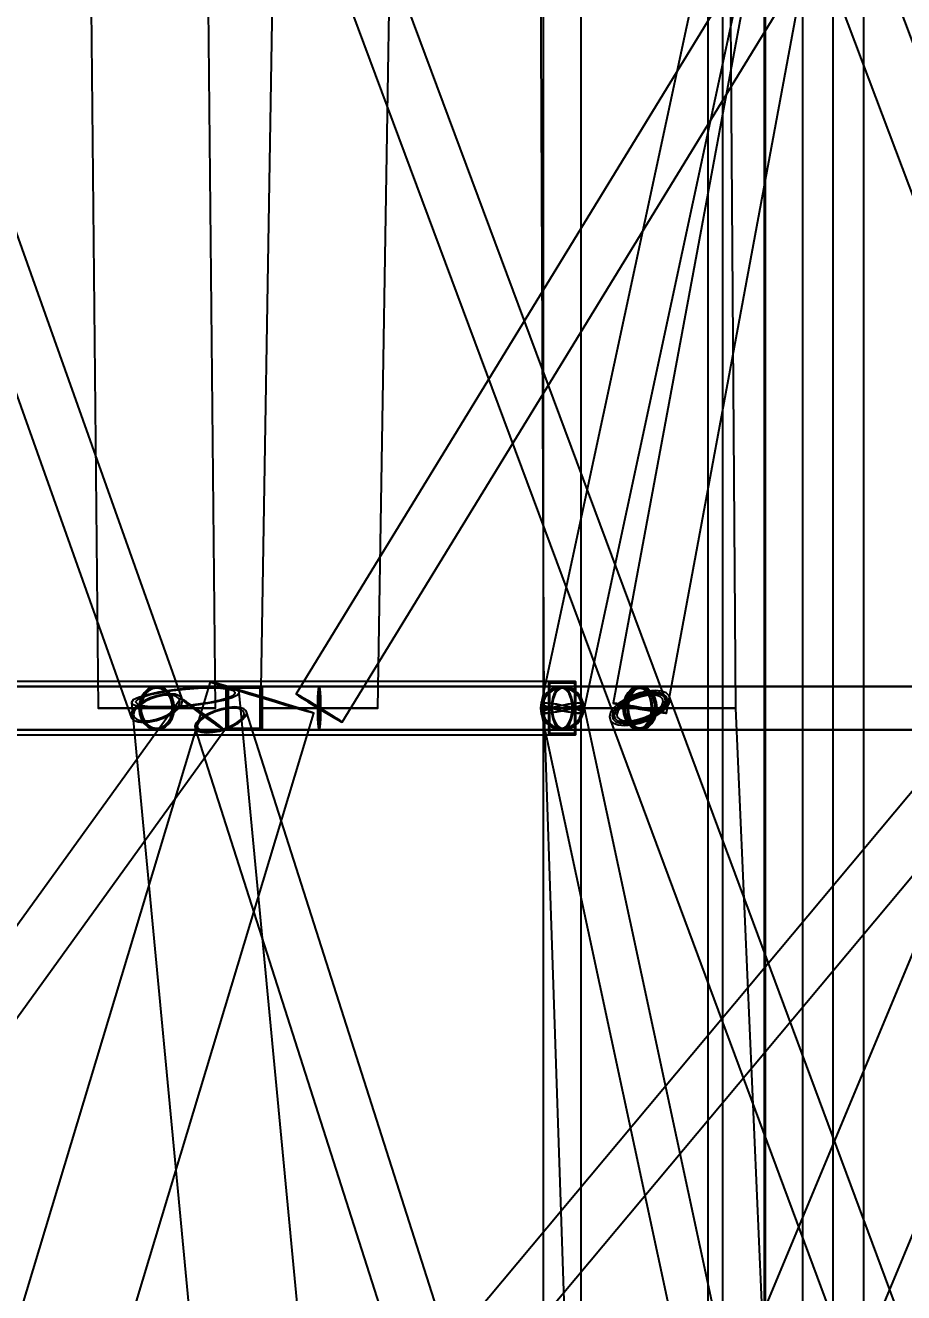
# Model space of a CAD drawing. Header units: millimetres. Extents: x -123812 to 252100, y -3000 to 639000.
# Drawn here: x -10403 to -2169, y 44520 to 56400 of the extents above; entities that cross this region are included whole.
import ezdxf

# ---------------------------------------------------------------- set-up
doc = ezdxf.new("R2010")
doc.units = ezdxf.units.MM
for name, color, linetype, lineweight in [('D-STR-CORE', 7, 'Continuous', 25), ('D-STR-DIM', 7, 'Continuous', 13), ('D-STR-STRC', 7, 'Continuous', 25)]:
    doc.layers.add(name, color=color, linetype=linetype, lineweight=lineweight)
doc.styles.add('OpenSansCondensed-Light', font='OpenSansCondensed-Light.ttf')
doc.styles.add('TOWER_UNICODE', font='Arial Unicode.ttf')
doc.dimstyles.new('EZDXF', dxfattribs={"dimtxt": 0.25, "dimasz": 0.175, "dimexe": 0.375, "dimexo": 0.125, "dimgap": 0.1, "dimtad": 1, "dimlfac": 100, "dimzin": 12, "dimdsep": 46, "dimtxsty": 'OpenSansCondensed-Light', "dimblk": 'ARCHTICK', "dimcen": 2.5, "dimazin": 3, "dimtfac": 0.5, "dimtmove": 2, "dimatfit": 3})

# ---------------------------------------------------------------- blocks, each defined once
blk = doc.blocks.new('_ARCHTICK')
at = {"color": 0, "linetype": 'BYBLOCK', "const_width": 0.15}
blk.add_lwpolyline([(-0.5, -0.5), (0.5, 0.5)], dxfattribs=at)

msp = doc.modelspace()

# ---------------------------------------------------------------- linework, layer by layer
at = {"layer": 'D-STR-CORE'}
for points in [[(-4000, 0), (-4000, 100000), (-3477.3, 100000), (-3477.3, 0)], [(-4000, 0), (-4000, 100000), (-3477.3, 100000), (-3477.3, 0)], [(-3863.7, 0), (-3863.7, 100000), (-3117.7, 100000), (-3117.7, 0)], [(-3863.7, 0), (-3863.7, 100000), (-3117.7, 100000), (-3117.7, 0)], [(-3464.1, 0), (-3464.1, 100000), (-2545.6, 100000), (-2545.6, 0)], [(-3464.1, 0), (-3464.1, 100000), (-2545.6, 100000), (-2545.6, 0)], [(-2828.4, 0), (-2828.4, 100000), (-1800, 100000), (-1800, 0)], [(-2828.4, 0), (-2828.4, 100000), (-1800, 100000), (-1800, 0)]]:
    msp.add_lwpolyline(points, close=True, dxfattribs=at)
at = {"layer": 'D-STR-STRC'}
for points in [[(-198.7, 75042), (-5568.1, 50042), (-5561.3, 50034.1), (-5541.5, 50023.9), (-5509.9, 50012), (-5468.7, 49999.4), (-5420.8, 49986.7), (-5369.4, 49975), (-5317.9, 49965), (-5270, 49957.3), (-5228.8, 49952.6), (-5197.2, 49951.1), (-5177.4, 49952.9), (-5170.6, 49958), (198.7, 74958)], [(-249.7, 75046.3), (-4891.3, 50046.3), (-4882.8, 50042.4), (-4857.9, 50035.5), (-4818.2, 50026.2), (-4766.5, 50015.2), (-4706.2, 50003.1), (-4641.6, 49990.8), (-4577, 49979.1), (-4516.7, 49968.9), (-4465, 49960.8), (-4425.3, 49955.3), (-4400.4, 49952.9), (-4391.9, 49953.7), (249.7, 74953.7)], [(-216.5, 62632.6), (-7864.8, 50132.6), (-7859.9, 50128.1), (-7840.6, 50114.9), (-7808.2, 50093.8), (-7764.9, 50066.3), (-7713.6, 50034.3), (-7657.9, 50000), (-7601.6, 49965.7), (-7548.4, 49933.7), (-7502.1, 49906.2), (-7465.7, 49885.1), (-7441.7, 49871.9), (-7431.8, 49867.4), (216.5, 62367.4)], [(-13848.6, 62405.2), (-9406.3, 49905.2), (-9382.8, 49883.9), (-9344.9, 49870.5), (-9295.1, 49865.9), (-9237, 49870.5), (-9174.4, 49883.9), (-9111.7, 49905.2), (-9053, 49933), (-9002.4, 49965.3), (-8963.4, 50000), (-8938.6, 50034.7), (-8929.6, 50067), (-8937.2, 50094.8), (-13379.4, 62594.8)], [(-9530.4, 62404.9), (-4876.6, 49904.9), (-4854.8, 49883.5), (-4818.5, 49870.1), (-4770.1, 49865.5), (-4712.9, 49870.1), (-4650.9, 49883.5), (-4588.3, 49904.9), (-4529.3, 49932.7), (-4477.9, 49965.2), (-4437.7, 50000), (-4411.4, 50034.8), (-4400.8, 50067.3), (-4406.6, 50095.1), (-9060.4, 62595.1)], [(-4950.6, 62405.1), (-235.3, 49905.1), (-214.2, 49883.7), (-178.5, 49870.3), (-130.6, 49865.7), (-73.8, 49870.3), (-12.1, 49883.7), (50.6, 49905.1), (109.7, 49932.9), (161.4, 49965.2), (202.1, 50000), (229, 50034.8), (240.3, 50067.1), (235.3, 50094.9), (-4480.1, 62594.9)], [(-5316.2, 37304.6), (-68.5, 49904.6), (-80.6, 49911.3), (-123.8, 49930.8), (-195.1, 49961.8), (-289.8, 50002.3), (-401.3, 50049.4), (-522.1, 50100), (-643.9, 50150.6), (-758.5, 50197.7), (-858, 50238.2), (-935.6, 50269.2), (-986.1, 50288.7), (-1006, 50295.4), (-6253.6, 37695.4)], [(-15185.2, 49796.8), (-7648.3, 49796.8), (-7643.9, 49803.7), (-7639.8, 49824), (-7636.3, 49856.3), (-7633.6, 49898.4), (-7631.9, 49947.4), (-7631.3, 50000), (-7631.9, 50052.6), (-7633.6, 50101.6), (-7636.3, 50143.7), (-7639.8, 50176), (-7643.9, 50196.3), (-7648.3, 50203.2), (-15185.2, 50203.2)], [(-13486.7, 49796.8), (-9171.8, 49796.8), (-9128.6, 49803.7), (-9088.3, 49824), (-9053.8, 49856.3), (-9027.2, 49898.4), (-9010.6, 49947.4), (-9004.9, 50000), (-9010.6, 50052.6), (-9027.2, 50101.6), (-9053.8, 50143.7), (-9088.3, 50176), (-9128.6, 50196.3), (-9171.8, 50203.2), (-13486.7, 50203.2)], [(-11501.8, 37353.2), (-7697.6, 49953.2), (-7714.2, 49959.4), (-7762.7, 49975.2), (-7840, 49999.5), (-7940.7, 50030.6), (-8058, 50066.5), (-8183.9, 50104.7), (-8309.8, 50142.5), (-8427.1, 50177.4), (-8527.8, 50207.1), (-8605.1, 50229.5), (-8653.7, 50243), (-8670.2, 50246.8), (-12474.4, 37646.8)], [(-11235.9, 37495.8), (-917.8, 49824.6), (-922.5, 49830.2), (-940.2, 49846.5), (-969.6, 49872.4), (-1008.8, 49906.2), (-1055, 49945.5), (-1105.1, 49987.7), (-1155.7, 50029.9), (-1203.4, 50069.2), (-1244.9, 50103), (-1277.4, 50128.9), (-1298.6, 50145.2), (-1307.1, 50150.7), (-11625.2, 37822)], [(-7202.2, 37546.7), (-8397.3, 50146.7), (-8414.5, 50166.3), (-8465, 50181.4), (-8545.4, 50191), (-8650.2, 50194.3), (-8772.1, 50191.3), (-8903.1, 50182), (-9034, 50167.1), (-9155.9, 50147.6), (-9260.7, 50124.9), (-9341.1, 50100.5), (-9391.6, 50076.1), (-9408.8, 50053.3), (-8213.8, 37453.3)], [(0, 50203.2), (-7648.3, 50203.2), (-7649.8, 50196.3), (-7651.2, 50176), (-7652.3, 50143.7), (-7653.2, 50101.6), (-7653.8, 50052.6), (-7654, 50000), (-7653.8, 49947.4), (-7653.2, 49898.4), (-7652.3, 49856.3), (-7651.2, 49824), (-7649.8, 49803.7), (-7648.3, 49796.8), (0, 49796.8)], [(0, 50203.2), (-5369.4, 50203.2), (-5395.7, 50196.3), (-5420.2, 50176), (-5441.2, 50143.7), (-5457.3, 50101.6), (-5467.5, 50052.6), (-5471, 50000), (-5467.5, 49947.4), (-5457.3, 49898.4), (-5441.2, 49856.3), (-5420.2, 49824), (-5395.7, 49803.7), (-5369.4, 49796.8), (0, 49796.8)], [(0, 50203.2), (-5369.4, 50203.2), (-5395.7, 50196.3), (-5420.2, 50176), (-5441.2, 50143.7), (-5457.3, 50101.6), (-5467.5, 50052.6), (-5471, 50000), (-5467.5, 49947.4), (-5457.3, 49898.4), (-5441.2, 49856.3), (-5420.2, 49824), (-5395.7, 49803.7), (-5369.4, 49796.8), (0, 49796.8)], [(275.7, 37615.6), (-4365.8, 50115.6), (-4394, 50141.5), (-4439, 50157.9), (-4497.8, 50163.4), (-4566.4, 50157.9), (-4640.1, 50141.5), (-4714, 50115.6), (-4782.9, 50081.7), (-4842.1, 50042.3), (-4887.7, 50000), (-4916.6, 49957.7), (-4926.7, 49918.3), (-4917.3, 49884.4), (-275.7, 37384.4)], [(0, 50203.2), (-4641.6, 50203.2), (-4681.5, 50196.3), (-4718.8, 50176), (-4750.8, 50143.7), (-4775.3, 50101.6), (-4790.7, 50052.6), (-4796, 50000), (-4790.7, 49947.4), (-4775.3, 49898.4), (-4750.8, 49856.3), (-4718.8, 49824), (-4681.5, 49803.7), (-4641.6, 49796.8), (0, 49796.8)], [(0, 50203.2), (-4641.6, 50203.2), (-4681.5, 50196.3), (-4718.8, 50176), (-4750.8, 50143.7), (-4775.3, 50101.6), (-4790.7, 50052.6), (-4796, 50000), (-4790.7, 49947.4), (-4775.3, 49898.4), (-4750.8, 49856.3), (-4718.8, 49824), (-4681.5, 49803.7), (-4641.6, 49796.8), (0, 49796.8)], [(0, 50203.2), (-4641.6, 50203.2), (-4671.6, 50196.3), (-4699.5, 50176), (-4723.5, 50143.7), (-4742, 50101.6), (-4753.5, 50052.6), (-4757.5, 50000), (-4753.5, 49947.4), (-4742, 49898.4), (-4723.5, 49856.3), (-4699.5, 49824), (-4671.6, 49803.7), (-4641.6, 49796.8), (0, 49796.8)], [(-17360.8, 37560.8), (-8534.5, 49792.1), (-8537.5, 49797.2), (-8554.3, 49812), (-8583.7, 49835.7), (-8623.8, 49866.5), (-8671.8, 49902.4), (-8724.5, 49940.9), (-8778.2, 49979.4), (-8829.3, 50015.3), (-8874.3, 50046.1), (-8910.1, 50069.8), (-8934.4, 50084.6), (-8945.4, 50089.7), (-17771.7, 37858.5)], [(198.7, 25042), (-5170.6, 50042), (-5177.4, 50047.1), (-5197.2, 50048.9), (-5228.8, 50047.4), (-5270, 50042.7), (-5317.9, 50035), (-5369.4, 50025), (-5420.8, 50013.3), (-5468.7, 50000.6), (-5509.9, 49988), (-5541.5, 49976.1), (-5561.3, 49965.9), (-5568.1, 49958), (-198.7, 24958)], [(-4473.3, 37885.4), (-8333.1, 49975), (-8354.6, 49994.2), (-8390.8, 50006.2), (-8439.4, 50010.3), (-8496.9, 50006.2), (-8559.5, 49994.2), (-8623, 49975), (-8682.9, 49949.9), (-8735.2, 49920.8), (-8776.3, 49889.5), (-8803.5, 49858.3), (-8814.8, 49829.1), (-8809.6, 49804.1), (-4949.8, 37714.6)]]:
    msp.add_lwpolyline(points, dxfattribs=at)
for points in [[(-5547.2, 50000), (-5191.6, 50000), (-5191.6, 75000), (-5547.2, 75000)], [(-5547.2, 50000), (-5191.6, 50000), (-5191.6, 75000), (-5547.2, 75000)], [(-9844.2, 62500), (-9721.8, 50000), (-8621.8, 50000), (-8746.6, 62500)], [(-8198.3, 50000), (-7098.3, 50000), (-6896, 62500), (-7993.7, 62500)], [(-5598.9, 62500), (-5541.6, 50000), (-3741.6, 50000), (-3831.9, 62500)], [(-27743.8, 49750), (-5244.4, 49750), (-5244.4, 50250), (-27743.8, 50250)], [(-15762.4, 49800), (-8181.2, 49800), (-8181.2, 50200), (-15762.4, 50200)], [(-15717, 49750), (-5244.4, 49750), (-5244.4, 50250), (-15717, 50250)], [(-13832.8, 49800), (5.5, 49800), (5.5, 50200), (-13832.8, 50200)], [(-9380.1, 50000), (-9405, 49965.3), (-9413.9, 49933), (-9406.3, 49905.2), (-9382.8, 49883.9), (-9344.9, 49870.5), (-9295.1, 49865.9), (-9237, 49870.5), (-9174.4, 49883.9), (-9111.7, 49905.2), (-9053, 49933), (-9002.4, 49965.3), (-8963.4, 50000), (-8938.6, 50034.7), (-8929.6, 50067), (-8937.2, 50094.8), (-8960.7, 50116.1), (-8998.7, 50129.5), (-9048.4, 50134.1), (-9106.5, 50129.5), (-9169.1, 50116.1), (-9231.9, 50094.8), (-9290.5, 50067), (-9341.1, 50034.7)], [(-8903.1, 50182), (-9034, 50167.1), (-9155.9, 50147.6), (-9260.7, 50124.9), (-9341.1, 50100.5), (-9391.6, 50076.1), (-9408.8, 50053.3), (-9391.6, 50033.7), (-9341.1, 50018.6), (-9260.7, 50009), (-9155.9, 50005.7), (-9034, 50008.7), (-8903.1, 50018), (-8772.1, 50032.9), (-8650.2, 50052.4), (-8545.4, 50075.1), (-8465, 50099.5), (-8414.5, 50123.9), (-8397.3, 50146.7), (-8414.5, 50166.3), (-8465, 50181.4), (-8545.4, 50191), (-8650.2, 50194.3), (-8772.1, 50191.3)], [(-8903.1, 50175.5), (-9023.7, 50161.8), (-9136, 50143.9), (-9232.5, 50123), (-9306.6, 50100.5), (-9353.1, 50078), (-9369, 50057), (-9353.1, 50038.9), (-9306.6, 50025), (-9232.5, 50016.2), (-9136, 50013.1), (-9023.7, 50015.9), (-8903.1, 50024.5), (-8782.5, 50038.2), (-8670.1, 50056.1), (-8573.6, 50077), (-8499.5, 50099.5), (-8453, 50122), (-8437.1, 50143), (-8453, 50161.1), (-8499.5, 50175), (-8573.6, 50183.8), (-8670.1, 50186.9), (-8782.5, 50184.1)], [(-9338.7, 50000), (-9333, 49947.4), (-9316.3, 49898.4), (-9289.8, 49856.3), (-9255.2, 49824), (-9215, 49803.7), (-9171.8, 49796.8), (-9128.6, 49803.7), (-9088.3, 49824), (-9053.8, 49856.3), (-9027.2, 49898.4), (-9010.6, 49947.4), (-9004.9, 50000), (-9010.6, 50052.6), (-9027.2, 50101.6), (-9053.8, 50143.7), (-9088.3, 50176), (-9128.6, 50196.3), (-9171.8, 50203.2), (-9215, 50196.3), (-9255.2, 50176), (-9289.8, 50143.7), (-9316.3, 50101.6), (-9333, 50052.6)], [(-9332.3, 50000), (-9326.8, 49947.4), (-9310.8, 49898.4), (-9285.3, 49856.3), (-9252, 49824), (-9213.3, 49803.7), (-9171.8, 49796.8), (-4641.6, 49796.8), (-4600, 49803.7), (-4561.3, 49824), (-4528.1, 49856.3), (-4502.6, 49898.4), (-4486.5, 49947.4), (-4481, 50000), (-4486.5, 50052.6), (-4502.6, 50101.6), (-4528.1, 50143.7), (-4561.3, 50176), (-4600, 50196.3), (-4641.6, 50203.2), (-9171.8, 50203.2), (-9213.3, 50196.3), (-9252, 50176), (-9285.3, 50143.7), (-9310.8, 50101.6), (-9326.8, 50052.6)], [(-9332.3, 50000), (-9326.8, 49947.4), (-9310.8, 49898.4), (-9285.3, 49856.3), (-9252, 49824), (-9213.3, 49803.7), (-9171.8, 49796.8), (-9130.2, 49803.7), (-9091.5, 49824), (-9058.2, 49856.3), (-9032.7, 49898.4), (-9016.7, 49947.4), (-9011.2, 50000), (-9016.7, 50052.6), (-9032.7, 50101.6), (-9058.2, 50143.7), (-9091.5, 50176), (-9130.2, 50196.3), (-9171.8, 50203.2), (-9213.3, 50196.3), (-9252, 50176), (-9285.3, 50143.7), (-9310.8, 50101.6), (-9326.8, 50052.6)], [(-9325.5, 50000), (-9320.3, 49951.5), (-9304.9, 49906.4), (-9280.5, 49867.6), (-9248.6, 49837.9), (-9211.6, 49819.2), (-9171.8, 49812.8), (-9132, 49819.2), (-9094.9, 49837.9), (-9063.1, 49867.6), (-9038.6, 49906.4), (-9023.3, 49951.5), (-9018, 50000), (-9023.3, 50048.5), (-9038.6, 50093.6), (-9063.1, 50132.4), (-9094.9, 50162.1), (-9132, 50180.8), (-9171.8, 50187.2), (-9211.6, 50180.8), (-9248.6, 50162.1), (-9280.5, 50132.4), (-9304.9, 50093.6), (-9320.3, 50048.5)], [(-9319.7, 50000), (-9314.6, 49951.5), (-9299.9, 49906.4), (-9276.4, 49867.6), (-9245.7, 49837.9), (-9210, 49819.2), (-9171.8, 49812.8), (-9133.5, 49819.2), (-9097.8, 49837.9), (-9067.2, 49867.6), (-9043.7, 49906.4), (-9028.9, 49951.5), (-9023.9, 50000), (-9028.9, 50048.5), (-9043.7, 50093.6), (-9067.2, 50132.4), (-9097.8, 50162.1), (-9133.5, 50180.8), (-9171.8, 50187.2), (-9210, 50180.8), (-9245.7, 50162.1), (-9276.4, 50132.4), (-9299.9, 50093.6), (-9314.6, 50048.5)], [(-8183.9, 50104.7), (-8309.8, 50142.5), (-8427.1, 50177.4), (-8527.8, 50207.1), (-8605.1, 50229.5), (-8653.7, 50243), (-8670.2, 50246.8), (-8653.7, 50240.6), (-8605.1, 50224.8), (-8527.8, 50200.5), (-8427.1, 50169.4), (-8309.8, 50133.5), (-8183.9, 50095.3), (-8058, 50057.5), (-7940.7, 50022.6), (-7840, 49992.9), (-7762.7, 49970.5), (-7714.2, 49957), (-7697.6, 49953.2), (-7714.2, 49959.4), (-7762.7, 49975.2), (-7840, 49999.5), (-7940.7, 50030.6), (-8058, 50066.5)], [(-8183.9, 50104.3), (-8299.9, 50139.2), (-8407.9, 50171.3), (-8500.7, 50198.7), (-8571.9, 50219.3), (-8616.7, 50231.8), (-8631.9, 50235.3), (-8616.7, 50229.5), (-8571.9, 50215), (-8500.7, 50192.6), (-8407.9, 50163.9), (-8299.9, 50130.9), (-8183.9, 50095.7), (-8067.9, 50060.8), (-7959.9, 50028.7), (-7867.1, 50001.3), (-7795.9, 49980.7), (-7751.1, 49968.2), (-7735.9, 49964.7), (-7751.1, 49970.5), (-7795.9, 49985), (-7867.1, 50007.4), (-7959.9, 50036.1), (-8067.9, 50069.1)], [(-8181.2, 50200), (-8522, 50200), (-8522, 49800), (-8181.2, 49800)], [(-8521, 49800), (169.4, 49800), (169.4, 50200), (-8521, 50200)], [(-8182.2, 50200), (-8521, 50200), (-8521, 49800), (-8182.2, 49800)], [(-8191.4, 50188), (-8511.8, 50188), (-8511.8, 49812), (-8191.4, 49812)], [(-8511.5, 49800), (159.8, 49800), (159.8, 50200), (-8511.5, 50200)], [(-8191.8, 50200), (-8511.5, 50200), (-8511.5, 49800), (-8191.8, 49800)], [(-8192.4, 50188), (-8510.9, 50188), (-8510.9, 49812), (-8192.4, 49812)], [(-8201.4, 50188), (-8501.9, 50188), (-8501.9, 49812), (-8201.4, 49812)], [(-7665.2, 50000), (-7664.7, 49947.4), (-7663, 49898.4), (-7660.3, 49856.3), (-7656.8, 49824), (-7652.7, 49803.7), (-7648.3, 49796.8), (-7643.9, 49803.7), (-7639.8, 49824), (-7636.3, 49856.3), (-7633.6, 49898.4), (-7631.9, 49947.4), (-7631.3, 50000), (-7631.9, 50052.6), (-7633.6, 50101.6), (-7636.3, 50143.7), (-7639.8, 50176), (-7643.9, 50196.3), (-7648.3, 50203.2), (-7652.7, 50196.3), (-7656.8, 50176), (-7660.3, 50143.7), (-7663, 50101.6), (-7664.7, 50052.6)], [(-7663.9, 50000), (-7663.4, 49951.5), (-7661.8, 49906.4), (-7659.3, 49867.6), (-7656.1, 49837.9), (-7652.3, 49819.2), (-7648.3, 49812.8), (-7644.3, 49819.2), (-7640.5, 49837.9), (-7637.2, 49867.6), (-7634.8, 49906.4), (-7633.2, 49951.5), (-7632.7, 50000), (-7633.2, 50048.5), (-7634.8, 50093.6), (-7637.2, 50132.4), (-7640.5, 50162.1), (-7644.3, 50180.8), (-7648.3, 50187.2), (-7652.3, 50180.8), (-7656.1, 50162.1), (-7659.3, 50132.4), (-7661.8, 50093.6), (-7663.4, 50048.5)], [(-7654, 50000), (-7653.8, 49947.4), (-7653.2, 49898.4), (-7652.3, 49856.3), (-7651.2, 49824), (-7649.8, 49803.7), (-7648.3, 49796.8), (-7646.8, 49803.7), (-7645.4, 49824), (-7644.3, 49856.3), (-7643.3, 49898.4), (-7642.8, 49947.4), (-7642.6, 50000), (-7642.8, 50052.6), (-7643.3, 50101.6), (-7644.3, 50143.7), (-7645.4, 50176), (-7646.8, 50196.3), (-7648.3, 50203.2), (-7649.8, 50196.3), (-7651.2, 50176), (-7652.3, 50143.7), (-7653.2, 50101.6), (-7653.8, 50052.6)], [(-7653.6, 50000), (-7653.4, 49951.5), (-7652.9, 49906.4), (-7652, 49867.6), (-7650.9, 49837.9), (-7649.7, 49819.2), (-7648.3, 49812.8), (-7646.9, 49819.2), (-7645.7, 49837.9), (-7644.6, 49867.6), (-7643.7, 49906.4), (-7643.2, 49951.5), (-7643, 50000), (-7643.2, 50048.5), (-7643.7, 50093.6), (-7644.6, 50132.4), (-7645.7, 50162.1), (-7646.9, 50180.8), (-7648.3, 50187.2), (-7649.7, 50180.8), (-7650.9, 50162.1), (-7652, 50132.4), (-7652.9, 50093.6), (-7653.4, 50048.5)], [(-5572.6, 50000), (-5565.6, 49947.4), (-5545.3, 49898.4), (-5513, 49856.3), (-5471, 49824), (-5421.9, 49803.7), (-5369.4, 49796.8), (-5316.8, 49803.7), (-5267.8, 49824), (-5225.7, 49856.3), (-5193.4, 49898.4), (-5173.1, 49947.4), (-5166.2, 50000), (-5173.1, 50052.6), (-5193.4, 50101.6), (-5225.7, 50143.7), (-5267.8, 50176), (-5316.8, 50196.3), (-5369.4, 50203.2), (-5421.9, 50196.3), (-5471, 50176), (-5513, 50143.7), (-5545.3, 50101.6), (-5565.6, 50052.6)], [(-5556.6, 50000), (-5550.2, 49951.5), (-5531.5, 49906.4), (-5501.7, 49867.6), (-5463, 49837.9), (-5417.8, 49819.2), (-5369.4, 49812.8), (-5320.9, 49819.2), (-5275.8, 49837.9), (-5237, 49867.6), (-5207.2, 49906.4), (-5188.5, 49951.5), (-5182.2, 50000), (-5188.5, 50048.5), (-5207.2, 50093.6), (-5237, 50132.4), (-5275.8, 50162.1), (-5320.9, 50180.8), (-5369.4, 50187.2), (-5417.8, 50180.8), (-5463, 50162.1), (-5501.7, 50132.4), (-5531.5, 50093.6), (-5550.2, 50048.5)], [(-5494.4, 50250), (-5244.4, 50250), (-5244.4, 49750), (-5494.4, 49750)], [(-5244.4, 50250), (-5494.4, 50250), (-5494.4, 49750), (-5244.4, 49750)], [(-5488.4, 50238), (-5250.4, 50238), (-5250.4, 49762), (-5488.4, 49762)], [(-5250.4, 50238), (-5488.4, 50238), (-5488.4, 49762), (-5250.4, 49762)], [(-5471, 50000), (-5467.5, 49947.4), (-5457.3, 49898.4), (-5441.2, 49856.3), (-5420.2, 49824), (-5395.7, 49803.7), (-5369.4, 49796.8), (-5343.1, 49803.7), (-5318.6, 49824), (-5297.5, 49856.3), (-5281.4, 49898.4), (-5271.2, 49947.4), (-5267.8, 50000), (-5271.2, 50052.6), (-5281.4, 50101.6), (-5297.5, 50143.7), (-5318.6, 50176), (-5343.1, 50196.3), (-5369.4, 50203.2), (-5395.7, 50196.3), (-5420.2, 50176), (-5441.2, 50143.7), (-5457.3, 50101.6), (-5467.5, 50052.6)], [(-5471, 50000), (-5467.5, 49947.4), (-5457.3, 49898.4), (-5441.2, 49856.3), (-5420.2, 49824), (-5395.7, 49803.7), (-5369.4, 49796.8), (-5343.1, 49803.7), (-5318.6, 49824), (-5297.5, 49856.3), (-5281.4, 49898.4), (-5271.2, 49947.4), (-5267.8, 50000), (-5271.2, 50052.6), (-5281.4, 50101.6), (-5297.5, 50143.7), (-5318.6, 50176), (-5343.1, 50196.3), (-5369.4, 50203.2), (-5395.7, 50196.3), (-5420.2, 50176), (-5441.2, 50143.7), (-5457.3, 50101.6), (-5467.5, 50052.6)], [(-5463, 50000), (-5459.8, 49951.5), (-5450.4, 49906.4), (-5435.5, 49867.6), (-5416.2, 49837.9), (-5393.6, 49819.2), (-5369.4, 49812.8), (-5345.1, 49819.2), (-5322.6, 49837.9), (-5303.2, 49867.6), (-5288.3, 49906.4), (-5278.9, 49951.5), (-5275.8, 50000), (-5278.9, 50048.5), (-5288.3, 50093.6), (-5303.2, 50132.4), (-5322.6, 50162.1), (-5345.1, 50180.8), (-5369.4, 50187.2), (-5393.6, 50180.8), (-5416.2, 50162.1), (-5435.5, 50132.4), (-5450.4, 50093.6), (-5459.8, 50048.5)], [(-5463, 50000), (-5459.8, 49951.5), (-5450.4, 49906.4), (-5435.5, 49867.6), (-5416.2, 49837.9), (-5393.6, 49819.2), (-5369.4, 49812.8), (-5345.1, 49819.2), (-5322.6, 49837.9), (-5303.2, 49867.6), (-5288.3, 49906.4), (-5278.9, 49951.5), (-5275.8, 50000), (-5278.9, 50048.5), (-5288.3, 50093.6), (-5303.2, 50132.4), (-5322.6, 50162.1), (-5345.1, 50180.8), (-5369.4, 50187.2), (-5393.6, 50180.8), (-5416.2, 50162.1), (-5435.5, 50132.4), (-5450.4, 50093.6), (-5459.8, 50048.5)], [(-4887.7, 50000), (-4916.6, 49957.7), (-4926.7, 49918.3), (-4917.3, 49884.4), (-4889.2, 49858.5), (-4844.2, 49842.1), (-4785.4, 49836.6), (-4716.8, 49842.1), (-4643.1, 49858.5), (-4569.2, 49884.4), (-4500.3, 49918.3), (-4441, 49957.7), (-4395.4, 50000), (-4366.6, 50042.3), (-4356.5, 50081.7), (-4365.8, 50115.6), (-4394, 50141.5), (-4439, 50157.9), (-4497.8, 50163.4), (-4566.4, 50157.9), (-4640.1, 50141.5), (-4714, 50115.6), (-4782.9, 50081.7), (-4842.1, 50042.3)], [(-4864.8, 50000), (-4890.9, 49961.7), (-4900.1, 49925.9), (-4891.6, 49895.2), (-4866.1, 49871.7), (-4825.3, 49856.9), (-4772, 49851.8), (-4709.8, 49856.9), (-4642.9, 49871.7), (-4576, 49895.2), (-4513.5, 49925.9), (-4459.8, 49961.7), (-4418.4, 50000), (-4392.3, 50038.3), (-4383.1, 50074.1), (-4391.6, 50104.8), (-4417.1, 50128.3), (-4457.9, 50143.1), (-4511.2, 50148.2), (-4573.4, 50143.1), (-4640.3, 50128.3), (-4707.2, 50104.8), (-4769.7, 50074.1), (-4823.4, 50038.3)], [(-4845.5, 50000), (-4871.8, 49965.2), (-4882.4, 49932.7), (-4876.6, 49904.9), (-4854.8, 49883.5), (-4818.5, 49870.1), (-4770.1, 49865.5), (-4712.9, 49870.1), (-4650.9, 49883.5), (-4588.3, 49904.9), (-4529.3, 49932.7), (-4477.9, 49965.2), (-4437.7, 50000), (-4411.4, 50034.8), (-4400.8, 50067.3), (-4406.6, 50095.1), (-4428.4, 50116.5), (-4464.7, 50129.9), (-4513.1, 50134.5), (-4570.3, 50129.9), (-4632.3, 50116.5), (-4694.9, 50095.1), (-4753.9, 50067.3), (-4805.3, 50034.8)], [(-4802.1, 50000), (-4796.7, 49947.4), (-4780.6, 49898.4), (-4755.1, 49856.3), (-4721.9, 49824), (-4683.1, 49803.7), (-4641.6, 49796.8), (-4600, 49803.7), (-4561.3, 49824), (-4528.1, 49856.3), (-4502.6, 49898.4), (-4486.5, 49947.4), (-4481, 50000), (-4486.5, 50052.6), (-4502.6, 50101.6), (-4528.1, 50143.7), (-4561.3, 50176), (-4600, 50196.3), (-4641.6, 50203.2), (-4683.1, 50196.3), (-4721.9, 50176), (-4755.1, 50143.7), (-4780.6, 50101.6), (-4796.7, 50052.6)], [(-4796, 50000), (-4790.7, 49947.4), (-4775.3, 49898.4), (-4750.8, 49856.3), (-4718.8, 49824), (-4681.5, 49803.7), (-4641.6, 49796.8), (-4601.6, 49803.7), (-4564.4, 49824), (-4532.4, 49856.3), (-4507.9, 49898.4), (-4492.5, 49947.4), (-4487.2, 50000), (-4492.5, 50052.6), (-4507.9, 50101.6), (-4532.4, 50143.7), (-4564.4, 50176), (-4601.6, 50196.3), (-4641.6, 50203.2), (-4681.5, 50196.3), (-4718.8, 50176), (-4750.8, 50143.7), (-4775.3, 50101.6), (-4790.7, 50052.6)], [(-4796, 50000), (-4790.7, 49947.4), (-4775.3, 49898.4), (-4750.8, 49856.3), (-4718.8, 49824), (-4681.5, 49803.7), (-4641.6, 49796.8), (-4601.6, 49803.7), (-4564.4, 49824), (-4532.4, 49856.3), (-4507.9, 49898.4), (-4492.5, 49947.4), (-4487.2, 50000), (-4492.5, 50052.6), (-4507.9, 50101.6), (-4532.4, 50143.7), (-4564.4, 50176), (-4601.6, 50196.3), (-4641.6, 50203.2), (-4681.5, 50196.3), (-4718.8, 50176), (-4750.8, 50143.7), (-4775.3, 50101.6), (-4790.7, 50052.6)], [(-4789.5, 50000), (-4784.5, 49951.5), (-4769.7, 49906.4), (-4746.2, 49867.6), (-4715.5, 49837.9), (-4679.9, 49819.2), (-4641.6, 49812.8), (-4603.3, 49819.2), (-4567.6, 49837.9), (-4537, 49867.6), (-4513.5, 49906.4), (-4498.7, 49951.5), (-4493.7, 50000), (-4498.7, 50048.5), (-4513.5, 50093.6), (-4537, 50132.4), (-4567.6, 50162.1), (-4603.3, 50180.8), (-4641.6, 50187.2), (-4679.9, 50180.8), (-4715.5, 50162.1), (-4746.2, 50132.4), (-4769.7, 50093.6), (-4784.5, 50048.5)], [(-4783.8, 50000), (-4779, 49951.5), (-4764.8, 49906.4), (-4742.2, 49867.6), (-4712.7, 49837.9), (-4678.4, 49819.2), (-4641.6, 49812.8), (-4604.8, 49819.2), (-4570.5, 49837.9), (-4541, 49867.6), (-4518.4, 49906.4), (-4504.2, 49951.5), (-4499.4, 50000), (-4504.2, 50048.5), (-4518.4, 50093.6), (-4541, 50132.4), (-4570.5, 50162.1), (-4604.8, 50180.8), (-4641.6, 50187.2), (-4678.4, 50180.8), (-4712.7, 50162.1), (-4742.2, 50132.4), (-4764.8, 50093.6), (-4779, 50048.5)], [(-4783.8, 50000), (-4779, 49951.5), (-4764.8, 49906.4), (-4742.2, 49867.6), (-4712.7, 49837.9), (-4678.4, 49819.2), (-4641.6, 49812.8), (-4604.8, 49819.2), (-4570.5, 49837.9), (-4541, 49867.6), (-4518.4, 49906.4), (-4504.2, 49951.5), (-4499.4, 50000), (-4504.2, 50048.5), (-4518.4, 50093.6), (-4541, 50132.4), (-4570.5, 50162.1), (-4604.8, 50180.8), (-4641.6, 50187.2), (-4678.4, 50180.8), (-4712.7, 50162.1), (-4742.2, 50132.4), (-4764.8, 50093.6), (-4779, 50048.5)], [(-4525.7, 50000), (-4529.6, 49947.4), (-4541.2, 49898.4), (-4559.6, 49856.3), (-4583.6, 49824), (-4611.6, 49803.7), (-4641.6, 49796.8), (-4671.6, 49803.7), (-4699.5, 49824), (-4723.5, 49856.3), (-4742, 49898.4), (-4753.5, 49947.4), (-4757.5, 50000), (-4753.5, 50052.6), (-4742, 50101.6), (-4723.5, 50143.7), (-4699.5, 50176), (-4671.6, 50196.3), (-4641.6, 50203.2), (-4611.6, 50196.3), (-4583.6, 50176), (-4559.6, 50143.7), (-4541.2, 50101.6), (-4529.6, 50052.6)], [(-4534.8, 50000), (-4538.5, 49951.5), (-4549.1, 49906.4), (-4566.1, 49867.6), (-4588.2, 49837.9), (-4614, 49819.2), (-4641.6, 49812.8), (-4669.2, 49819.2), (-4695, 49837.9), (-4717.1, 49867.6), (-4734.1, 49906.4), (-4744.7, 49951.5), (-4748.4, 50000), (-4744.7, 50048.5), (-4734.1, 50093.6), (-4717.1, 50132.4), (-4695, 50162.1), (-4669.2, 50180.8), (-4641.6, 50187.2), (-4614, 50180.8), (-4588.2, 50162.1), (-4566.1, 50132.4), (-4549.1, 50093.6), (-4538.5, 50048.5)], [(-9359.6, 50000), (-9382, 49968.7), (-9390.1, 49939.6), (-9383.3, 49914.5), (-9362, 49895.3), (-9327.8, 49883.2), (-9283, 49879.1), (-9230.6, 49883.2), (-9174.2, 49895.3), (-9117.6, 49914.5), (-9064.7, 49939.6), (-9019.1, 49968.7), (-8983.9, 50000), (-8961.5, 50031.3), (-8953.5, 50060.4), (-8960.3, 50085.5), (-8981.5, 50104.7), (-9015.7, 50116.8), (-9060.5, 50120.9), (-9113, 50116.8), (-9169.4, 50104.7), (-9226, 50085.5), (-9278.9, 50060.4), (-9324.4, 50031.3)], [(-8755.4, 49940.9), (-8701.7, 49902.4), (-8650.6, 49866.5), (-8605.6, 49835.7), (-8569.7, 49812), (-8545.5, 49797.2), (-8534.5, 49792.1), (-8537.5, 49797.2), (-8554.3, 49812), (-8583.7, 49835.7), (-8623.8, 49866.5), (-8671.8, 49902.4), (-8724.5, 49940.9), (-8778.2, 49979.4), (-8829.3, 50015.3), (-8874.3, 50046.1), (-8910.1, 50069.8), (-8934.4, 50084.6), (-8945.4, 50089.7), (-8942.4, 50084.6), (-8925.6, 50069.8), (-8896.1, 50046.1), (-8856, 50015.3), (-8808, 49979.4)], [(-8753.8, 49940.9), (-8705.4, 49906.2), (-8659.4, 49873.8), (-8618.8, 49846), (-8586.5, 49824.7), (-8564.6, 49811.3), (-8554.7, 49806.7), (-8557.4, 49811.3), (-8572.5, 49824.7), (-8599.1, 49846), (-8635.2, 49873.8), (-8678.5, 49906.2), (-8726, 49940.9), (-8774.4, 49975.6), (-8820.5, 50008), (-8861.1, 50035.8), (-8893.4, 50057.1), (-8915.2, 50070.5), (-8925.2, 50075.1), (-8922.4, 50070.5), (-8907.3, 50057.1), (-8880.7, 50035.8), (-8844.6, 50008), (-8801.3, 49975.6)], [(-7657.9, 50000), (-7601.6, 49965.7), (-7548.4, 49933.7), (-7502.1, 49906.2), (-7465.7, 49885.1), (-7441.7, 49871.9), (-7431.8, 49867.4), (-7436.7, 49871.9), (-7456, 49885.1), (-7488.4, 49906.2), (-7531.7, 49933.7), (-7582.9, 49965.7), (-7638.6, 50000), (-7695, 50034.3), (-7748.2, 50066.3), (-7794.5, 50093.8), (-7830.9, 50114.9), (-7854.9, 50128.1), (-7864.8, 50132.6), (-7859.9, 50128.1), (-7840.6, 50114.9), (-7808.2, 50093.8), (-7764.9, 50066.3), (-7713.6, 50034.3)], [(-7657, 50000), (-7606.2, 49969), (-7558.3, 49940.2), (-7516.5, 49915.4), (-7483.6, 49896.4), (-7462, 49884.5), (-7453.1, 49880.4), (-7457.5, 49884.5), (-7474.9, 49896.4), (-7504.1, 49915.4), (-7543.2, 49940.2), (-7589.4, 49969), (-7639.6, 50000), (-7690.4, 50031), (-7738.3, 50059.8), (-7780.1, 50084.6), (-7813, 50103.6), (-7834.5, 50115.5), (-7843.5, 50119.6), (-7839.1, 50115.5), (-7821.7, 50103.6), (-7792.4, 50084.6), (-7753.4, 50059.8), (-7707.2, 50031)], [(-5369.4, 50025), (-5420.8, 50013.3), (-5468.7, 50000.6), (-5509.9, 49988), (-5541.5, 49976.1), (-5561.3, 49965.9), (-5568.1, 49958), (-5561.3, 49952.9), (-5541.5, 49951.1), (-5509.9, 49952.6), (-5468.7, 49957.3), (-5420.8, 49965), (-5369.4, 49975), (-5317.9, 49986.7), (-5270, 49999.4), (-5228.8, 50012), (-5197.2, 50023.9), (-5177.4, 50034.1), (-5170.6, 50042), (-5177.4, 50047.1), (-5197.2, 50048.9), (-5228.8, 50047.4), (-5270, 50042.7), (-5317.9, 50035)], [(-5369.4, 50025), (-5420.8, 50035), (-5468.7, 50042.7), (-5509.9, 50047.4), (-5541.5, 50048.9), (-5561.3, 50047.1), (-5568.1, 50042), (-5561.3, 50034.1), (-5541.5, 50023.9), (-5509.9, 50012), (-5468.7, 49999.4), (-5420.8, 49986.7), (-5369.4, 49975), (-5317.9, 49965), (-5270, 49957.3), (-5228.8, 49952.6), (-5197.2, 49951.1), (-5177.4, 49952.9), (-5170.6, 49958), (-5177.4, 49965.9), (-5197.2, 49976.1), (-5228.8, 49988), (-5270, 50000.6), (-5317.9, 50013.3)], [(-5369.4, 50023), (-5416.7, 50012.2), (-5460.9, 50000.6), (-5498.8, 49988.9), (-5527.9, 49978), (-5546.2, 49968.6), (-5552.4, 49961.3), (-5546.2, 49956.6), (-5527.9, 49954.9), (-5498.8, 49956.3), (-5460.9, 49960.7), (-5416.7, 49967.7), (-5369.4, 49977), (-5322, 49987.8), (-5277.8, 49999.4), (-5239.9, 50011.1), (-5210.8, 50022), (-5192.5, 50031.4), (-5186.3, 50038.7), (-5192.5, 50043.4), (-5210.8, 50045.1), (-5239.9, 50043.7), (-5277.8, 50039.3), (-5322, 50032.3)], [(-5369.4, 50023), (-5416.7, 50032.3), (-5460.9, 50039.3), (-5498.8, 50043.7), (-5527.9, 50045.1), (-5546.2, 50043.4), (-5552.4, 50038.7), (-5546.2, 50031.4), (-5527.9, 50022), (-5498.8, 50011.1), (-5460.9, 49999.4), (-5416.7, 49987.8), (-5369.4, 49977), (-5322, 49967.7), (-5277.8, 49960.7), (-5239.9, 49956.3), (-5210.8, 49954.9), (-5192.5, 49956.6), (-5186.3, 49961.3), (-5192.5, 49968.6), (-5210.8, 49978), (-5239.9, 49988.9), (-5277.8, 50000.6), (-5322, 50012.2)], [(-4641.6, 49990.8), (-4706.2, 50003.1), (-4766.5, 50015.2), (-4818.2, 50026.2), (-4857.9, 50035.5), (-4882.8, 50042.4), (-4891.3, 50046.3), (-4882.8, 50047.1), (-4857.9, 50044.7), (-4818.2, 50039.2), (-4766.5, 50031.1), (-4706.2, 50020.9), (-4641.6, 50009.2), (-4577, 49996.9), (-4516.7, 49984.8), (-4465, 49973.8), (-4425.3, 49964.5), (-4400.4, 49957.6), (-4391.9, 49953.7), (-4400.4, 49952.9), (-4425.3, 49955.3), (-4465, 49960.8), (-4516.7, 49968.9), (-4577, 49979.1)], [(-4641.6, 49991.7), (-4699.9, 50002.8), (-4754.2, 50013.7), (-4800.8, 50023.7), (-4836.6, 50032), (-4859.1, 50038.2), (-4866.7, 50041.7), (-4859.1, 50042.5), (-4836.6, 50040.3), (-4800.8, 50035.4), (-4754.2, 50028), (-4699.9, 50018.8), (-4641.6, 50008.3), (-4583.3, 49997.2), (-4529, 49986.3), (-4482.4, 49976.3), (-4446.6, 49968), (-4424.1, 49961.8), (-4416.4, 49958.3), (-4424.1, 49957.5), (-4446.6, 49959.7), (-4482.4, 49964.6), (-4529, 49972), (-4583.3, 49981.2)], [(-4825.4, 50000), (-4849.1, 49968.6), (-4858.7, 49939.4), (-4853.5, 49914.2), (-4833.8, 49895), (-4801.1, 49882.9), (-4757.4, 49878.7), (-4705.9, 49882.9), (-4650, 49895), (-4593.5, 49914.2), (-4540.3, 49939.4), (-4494, 49968.6), (-4457.8, 50000), (-4434, 50031.4), (-4424.5, 50060.6), (-4429.7, 50085.8), (-4449.4, 50105), (-4482.1, 50117.1), (-4525.8, 50121.3), (-4577.3, 50117.1), (-4633.2, 50105), (-4689.7, 50085.8), (-4742.9, 50060.6), (-4789.2, 50031.4)], [(-8621.8, 50000), (-8640.5, 50000), (-8695.5, 50000), (-8782.9, 50000), (-8896.8, 50000), (-9029.4, 50000), (-9171.8, 50000), (-9314.1, 50000), (-9446.8, 50000), (-9560.7, 50000), (-9648.1, 50000), (-9703, 50000), (-9721.8, 50000), (-9703, 50000), (-9648.1, 50000), (-9560.7, 50000), (-9446.8, 50000), (-9314.1, 50000), (-9171.8, 50000), (-9029.4, 50000), (-8896.8, 50000), (-8782.9, 50000), (-8695.5, 50000), (-8640.5, 50000)], [(-8646.8, 50000), (-8664.7, 50000), (-8717.1, 50000), (-8800.5, 50000), (-8909.3, 50000), (-9035.9, 50000), (-9171.8, 50000), (-9307.6, 50000), (-9434.3, 50000), (-9543, 50000), (-9626.4, 50000), (-9678.9, 50000), (-9696.8, 50000), (-9678.9, 50000), (-9626.4, 50000), (-9543, 50000), (-9434.3, 50000), (-9307.6, 50000), (-9171.8, 50000), (-9035.9, 50000), (-8909.3, 50000), (-8800.5, 50000), (-8717.1, 50000), (-8664.7, 50000)], [(-8776.3, 49889.5), (-8803.5, 49858.3), (-8814.8, 49829.1), (-8809.6, 49804.1), (-8788.1, 49784.9), (-8751.8, 49772.9), (-8703.3, 49768.7), (-8645.7, 49772.9), (-8583.1, 49784.9), (-8519.7, 49804.1), (-8459.8, 49829.1), (-8407.5, 49858.3), (-8366.3, 49889.5), (-8339.2, 49920.8), (-8327.8, 49949.9), (-8333.1, 49975), (-8354.6, 49994.2), (-8390.8, 50006.2), (-8439.4, 50010.3), (-8496.9, 50006.2), (-8559.5, 49994.2), (-8623, 49975), (-8682.9, 49949.9), (-8735.2, 49920.8)], [(-8756.1, 49889.5), (-8780.6, 49861.3), (-8790.8, 49835.1), (-8786.1, 49812.5), (-8766.7, 49795.2), (-8734, 49784.3), (-8690.3, 49780.6), (-8638.4, 49784.3), (-8581.9, 49795.2), (-8524.7, 49812.5), (-8470.7, 49835.1), (-8423.6, 49861.3), (-8386.5, 49889.5), (-8362, 49917.7), (-8351.8, 49944), (-8356.5, 49966.5), (-8375.9, 49983.9), (-8408.6, 49994.7), (-8452.4, 49998.4), (-8504.2, 49994.7), (-8560.7, 49983.9), (-8617.9, 49966.5), (-8671.9, 49944), (-8719, 49917.7)], [(-7098.3, 50000), (-7117, 50000), (-7172, 50000), (-7259.4, 50000), (-7373.3, 50000), (-7505.9, 50000), (-7648.3, 50000), (-7790.6, 50000), (-7923.3, 50000), (-8037.2, 50000), (-8124.6, 50000), (-8179.6, 50000), (-8198.3, 50000), (-8179.6, 50000), (-8124.6, 50000), (-8037.2, 50000), (-7923.3, 50000), (-7790.6, 50000), (-7648.3, 50000), (-7505.9, 50000), (-7373.3, 50000), (-7259.4, 50000), (-7172, 50000), (-7117, 50000)], [(-7123.3, 50000), (-7141.2, 50000), (-7193.6, 50000), (-7277.1, 50000), (-7385.8, 50000), (-7512.4, 50000), (-7648.3, 50000), (-7784.2, 50000), (-7910.8, 50000), (-8019.5, 50000), (-8103, 50000), (-8155.4, 50000), (-8173.3, 50000), (-8155.4, 50000), (-8103, 50000), (-8019.5, 50000), (-7910.8, 50000), (-7784.2, 50000), (-7648.3, 50000), (-7512.4, 50000), (-7385.8, 50000), (-7277.1, 50000), (-7193.6, 50000), (-7141.2, 50000)], [(-5547.2, 25000), (-5191.6, 25000), (-5191.6, 50000), (-5547.2, 50000)], [(-5191.6, 50000), (-5197.6, 50000), (-5215.4, 50000), (-5243.6, 50000), (-5280.5, 50000), (-5323.3, 50000), (-5369.4, 50000), (-5415.4, 50000), (-5458.3, 50000), (-5495.1, 50000), (-5523.3, 50000), (-5541.1, 50000), (-5547.2, 50000), (-5541.1, 50000), (-5523.3, 50000), (-5495.1, 50000), (-5458.3, 50000), (-5415.4, 50000), (-5369.4, 50000), (-5323.3, 50000), (-5280.5, 50000), (-5243.6, 50000), (-5215.4, 50000), (-5197.6, 50000)], [(-5547.2, 25000), (-5191.6, 25000), (-5191.6, 50000), (-5547.2, 50000)], [(-5191.6, 50000), (-5197.6, 50000), (-5215.4, 50000), (-5243.6, 50000), (-5280.5, 50000), (-5323.3, 50000), (-5369.4, 50000), (-5415.4, 50000), (-5458.3, 50000), (-5495.1, 50000), (-5523.3, 50000), (-5541.1, 50000), (-5547.2, 50000), (-5541.1, 50000), (-5523.3, 50000), (-5495.1, 50000), (-5458.3, 50000), (-5415.4, 50000), (-5369.4, 50000), (-5323.3, 50000), (-5280.5, 50000), (-5243.6, 50000), (-5215.4, 50000), (-5197.6, 50000)], [(-5541.6, 50000), (-5121, 37500), (-3196, 37500), (-3741.6, 50000)], [(-3741.6, 50000), (-3772.3, 50000), (-3862.2, 50000), (-4005.2, 50000), (-4191.6, 50000), (-4408.7, 50000), (-4641.6, 50000), (-4874.5, 50000), (-5091.6, 50000), (-5278, 50000), (-5421, 50000), (-5510.9, 50000), (-5541.6, 50000), (-5510.9, 50000), (-5421, 50000), (-5278, 50000), (-5091.6, 50000), (-4874.5, 50000), (-4641.6, 50000), (-4408.7, 50000), (-4191.6, 50000), (-4005.2, 50000), (-3862.2, 50000), (-3772.3, 50000)]]:
    msp.add_lwpolyline(points, close=True, dxfattribs=at)

# ---------------------------------------------------------------- dimensions: what is measured, and where the dimension line sits
at = {"layer": 'D-STR-DIM'}
msp.add_linear_dim(base=(-112000, 0), p1=(0, 0), p2=(0, 634000), angle=90, dimstyle='EZDXF', override={"dimtxt": 8400, "dimasz": 3750, "dimexe": 2100, "dimexo": 1800, "dimgap": 2100, "dimtad": 1, "dimdec": 0, "dimlfac": 1, "dimlunit": 2, "dimtxsty": 'TOWER_UNICODE', "dimclrd": 7, "dimclre": 7, "dimclrt": 7}, dxfattribs=at).render()

doc.saveas('drawing.dxf')
